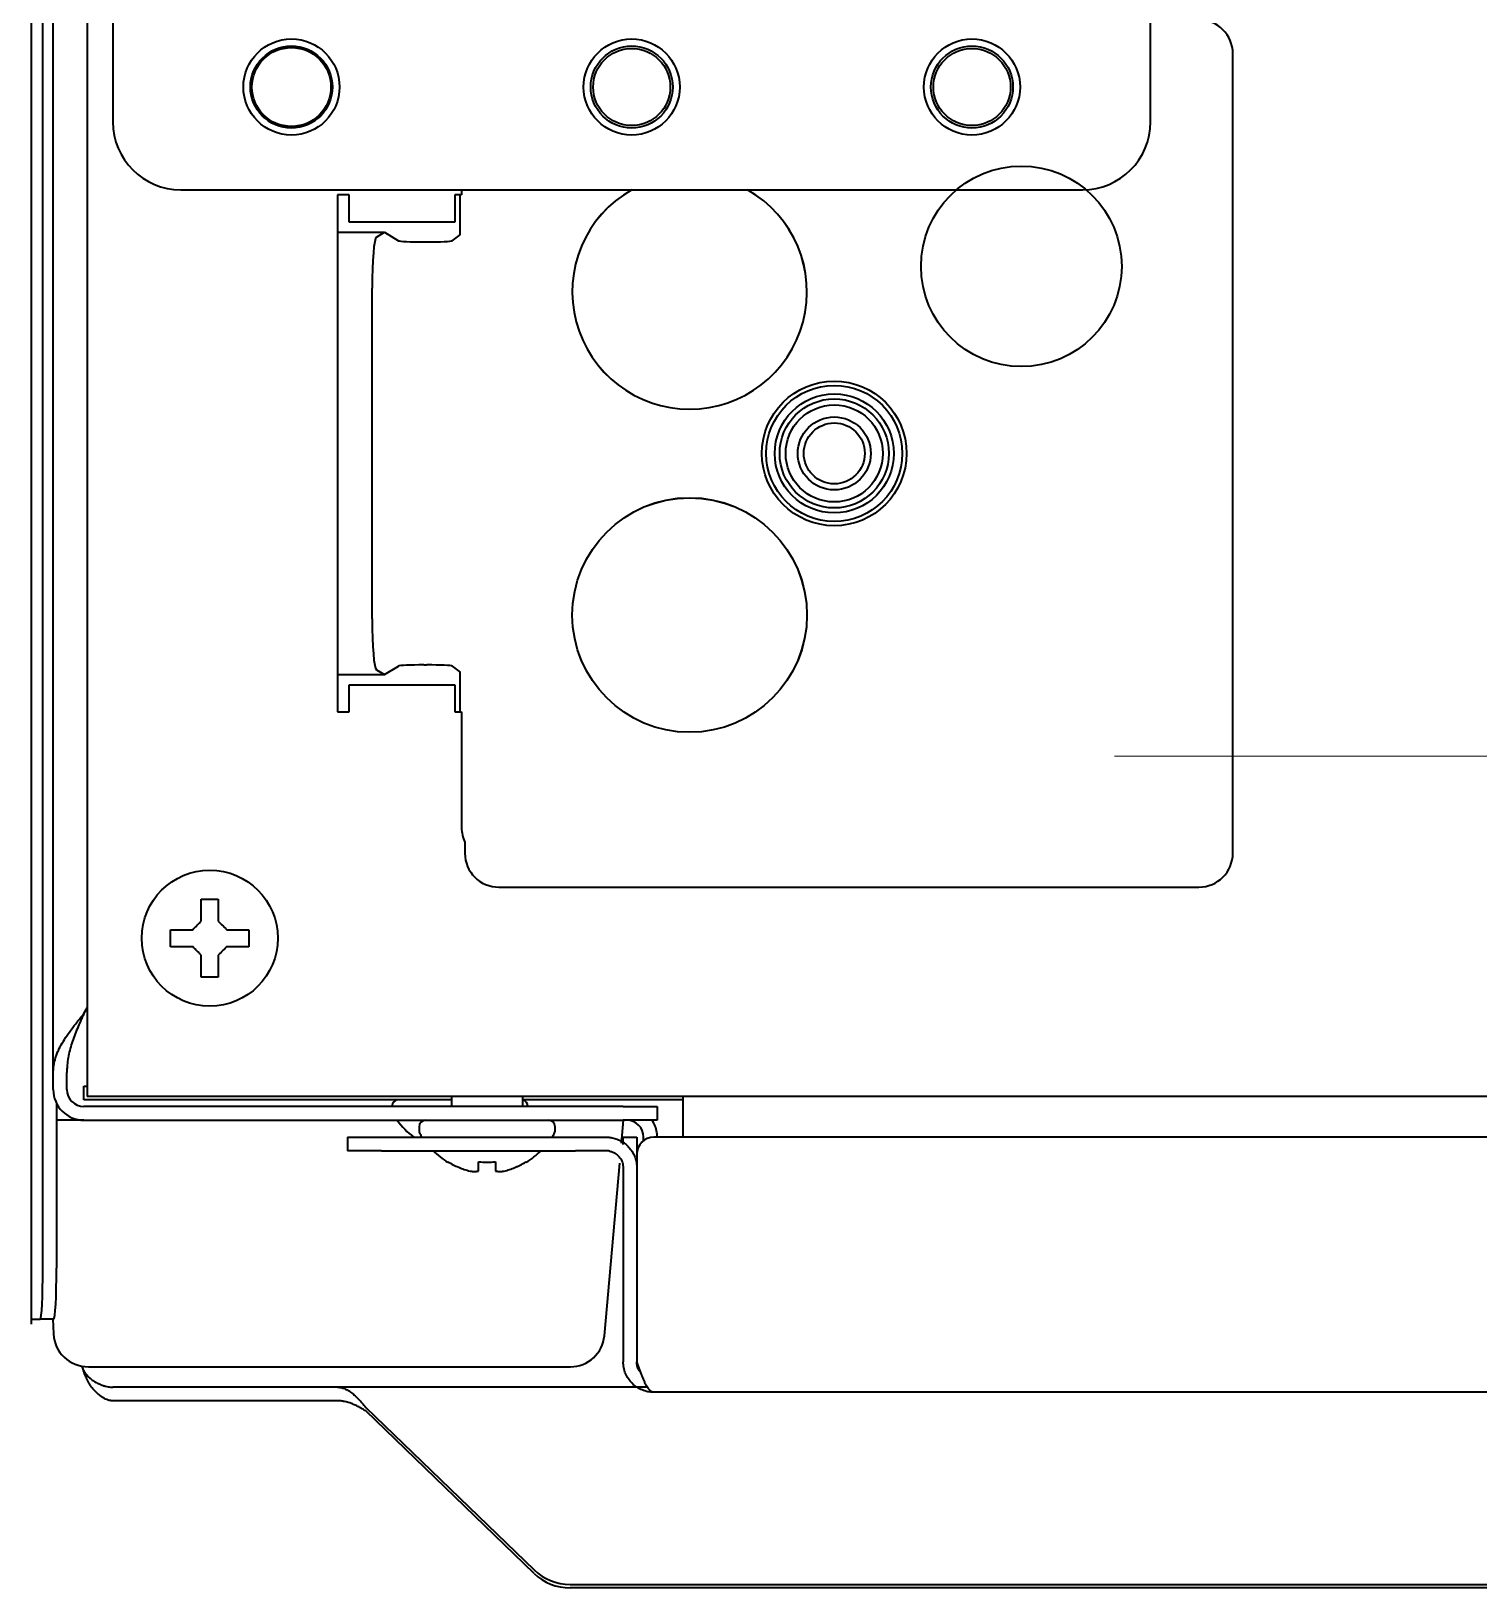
# Model space of a CAD drawing. Extents: x 6327 to 10269, y -393 to 3036.
# Drawn here: x 8426.8 to 8511.9, y 2234 to 2325.6 of the extents above; entities that cross this region are included whole.
import ezdxf

# ---------------------------------------------------------------- set-up
doc = ezdxf.new("R2010")
doc.units = 0
doc.header["$LTSCALE"] = 5
doc.layers.get('0').update_dxf_attribs({"linetype": 'CONTINUOUS', "lineweight": 0})
doc.layers.add('1', color=7, linetype='CONTINUOUS', true_color=0xffffff)

msp = doc.modelspace()

# ---------------------------------------------------------------- linework, layer by layer
at = {"color": 3}
msp.add_line((8490.444, 2282.926), (8590.444, 2282.926), dxfattribs=at)
at = {"layer": '1', "color": 7, "linetype": 'Continuous', "lineweight": 35}
for p, q in [((8428.073, 2264.326), (8428.073, 2899.726)), ((8426.773, 2898.926), (8426.773, 2249.526)), ((8427.462, 2252.526), (8427.462, 2895.926)), ((8431.573, 2397.227), (8431.573, 2320.226)), ((8492.573, 2320.226), (8492.573, 2397.227)), ((8430.073, 2357.716), (8430.073, 2264.726)), ((8497.408, 2277.227), (8497.408, 2324.225)), ((8435.572, 2316.226), (8488.573, 2316.226)), ((8444.773, 2315.926), (8444.773, 2285.526)), ((8445.473, 2315.926), (8444.773, 2315.926)), ((8445.473, 2314.326), (8445.473, 2315.926)), ((8451.673, 2315.926), (8451.673, 2314.326)), ((8452.073, 2315.926), (8451.673, 2315.926)), ((8451.988, 2313.579), (8451.988, 2315.926)), ((8452.073, 2316.226), (8452.073, 2315.926)), ((8451.673, 2314.326), (8445.473, 2314.326)), ((8444.773, 2313.726), (8447.533, 2313.726)), ((8447.064, 2313.445), (8447.533, 2313.726)), ((8447.533, 2313.726), (8448.358, 2313.232)), ((8449.852, 2313.16), (8450.03, 2313.16)), ((8451.527, 2313.233), (8451.988, 2313.579)), ((8446.816, 2291.003), (8446.816, 2310.449)), ((8447.533, 2287.726), (8448.358, 2288.22)), ((8449.852, 2288.292), (8450.03, 2288.292)), ((8451.527, 2288.219), (8451.988, 2287.873)), ((8444.773, 2287.726), (8447.533, 2287.726)), ((8447.064, 2288.007), (8447.533, 2287.726)), ((8451.988, 2285.526), (8451.988, 2287.873)), ((8445.473, 2285.526), (8445.473, 2287.126)), ((8445.473, 2287.126), (8451.673, 2287.126)), ((8451.673, 2287.126), (8451.673, 2285.526)), ((8444.773, 2285.526), (8445.473, 2285.526)), ((8451.673, 2285.526), (8452.073, 2285.526)), ((8452.073, 2285.526), (8452.073, 2278.726)), ((8452.268, 2277.864), (8452.268, 2277.222)), ((8454.266, 2275.226), (8495.41, 2275.226)), ((8434.973, 2272.226), (8434.973, 2272.726)), ((8439.573, 2272.726), (8439.573, 2272.226)), ((8434.973, 2271.726), (8434.973, 2272.226)), ((8439.573, 2272.226), (8439.573, 2271.726)), ((8429.873, 2267.79), (8430.073, 2268.137)), ((8430.073, 2264.726), (8430.073, 2262.926)), ((8428.073, 2263.326), (8428.073, 2264.326)), ((8428.873, 2263.326), (8428.873, 2264.326)), ((8429.873, 2262.726), (8429.873, 2263.526)), ((8429.873, 2263.526), (8430.073, 2263.526)), ((8435.373, 2262.726), (8429.873, 2262.726)), ((8634.477, 2262.926), (8430.073, 2262.926)), ((8451.474, 2262.726), (8435.373, 2262.726)), ((8451.473, 2262.926), (8451.473, 2262.326)), ((8455.673, 2262.326), (8455.673, 2262.926)), ((8465.073, 2262.726), (8455.673, 2262.726)), ((8465.073, 2262.926), (8465.073, 2261.926)), ((8428.261, 2262.53), (8428.261, 2252.826)), ((8461.573, 2262.326), (8429.873, 2262.326)), ((8461.573, 2262.326), (8463.573, 2262.326)), ((8463.573, 2262.326), (8463.573, 2261.526)), ((8465.073, 2261.926), (8465.073, 2260.526)), ((8429.873, 2261.526), (8428.261, 2261.526)), ((8429.873, 2261.526), (8461.573, 2261.526)), ((8449.573, 2261.126), (8449.573, 2260.926)), ((8457.573, 2260.926), (8457.573, 2261.126)), ((8461.573, 2261.526), (8461.455, 2260.173)), ((8463.573, 2261.526), (8461.573, 2261.526)), ((8445.373, 2260.526), (8447.373, 2260.526)), ((8445.373, 2260.526), (8445.373, 2259.726)), ((8447.373, 2260.526), (8458.939, 2260.526)), ((8461.573, 2260.103), (8461.573, 2260.526)), ((8461.573, 2260.526), (8462.373, 2260.526)), ((8462.373, 2260.526), (8462.373, 2259.526)), ((8462.773, 2260.326), (8462.773, 2260.526)), ((8608.573, 2260.526), (8463.373, 2260.526)), ((8447.373, 2259.726), (8445.373, 2259.726)), ((8447.373, 2259.726), (8458.76, 2259.726)), ((8451.273, 2259.048), (8451.273, 2259.081)), ((8455.873, 2259.081), (8455.873, 2259.048)), ((8461.352, 2259.002), (8460.464, 2248.852)), ((8462.373, 2259.526), (8462.373, 2247.326)), ((8461.573, 2258.726), (8461.573, 2247.326)), ((8426.775, 2249.826), (8426.773, 2249.826)), ((8426.775, 2249.826), (8427.305, 2249.826)), ((8428.104, 2249.826), (8427.305, 2249.826)), ((8428.057, 2249.826), (8428.089, 2248.954)), ((8428.091, 2248.956), (8428.089, 2248.954)), ((8430.142, 2247.026), (8430.599, 2247.026)), ((8430.599, 2247.026), (8435.581, 2247.026)), ((8435.581, 2247.026), (8458.472, 2247.026)), ((8444.773, 2245.826), (8431.573, 2245.826)), ((8463.024, 2245.826), (8444.773, 2245.826)), ((8634.476, 2245.526), (8463.373, 2245.526)), ((8444.773, 2245.026), (8431.573, 2245.026)), ((8446.44, 2244.64), (8456.333, 2235.084)), ((8456.333, 2234.877), (8446.44, 2244.433)), ((8458.454, 2234.235), (8676.469, 2234.235)), ((8676.479, 2234.028), (8458.454, 2234.028))]:
    msp.add_line(p, q, dxfattribs=at)
for centre, radius in [((8442.073, 2322.27), 2.825), ((8462.073, 2322.27), 2.825), ((8482.073, 2322.27), 2.825), ((8442.073, 2322.27), 2.411), ((8442.073, 2322.27), 2.32), ((8462.073, 2322.27), 2.411), ((8462.073, 2322.27), 2.267), ((8482.073, 2322.27), 2.411), ((8482.073, 2322.27), 2.267), ((8484.978, 2311.726), 5.895), ((8484.978, 2311.726), 5.896), ((8473.978, 2300.726), 4.25), ((8473.978, 2300.726), 4), ((8473.978, 2300.726), 3.5), ((8473.978, 2300.726), 3.207), ((8473.978, 2300.726), 2.854), ((8473.978, 2300.726), 2.146), ((8473.978, 2300.726), 1.793), ((8465.478, 2291.226), 6.895), ((8465.478, 2291.226), 6.896), ((8437.273, 2272.226), 4)]:
    msp.add_circle(centre, radius, dxfattribs=at)
for centre, radius, start, end in [((8465.478, 2310.226), 6.895, 119.52481, 60.47519), ((8465.478, 2310.226), 6.896, 119.52705, 60.47295), ((8454.073, 2278.726), 2, 180, 205.53043), ((8429.873, 2263.326), 1.8, 180, 270), ((8429.873, 2263.326), 1, 180, 270), ((8448.373, 2262.326), 0.4, 90, 180), ((8455.573, 2262.326), 0.4, 0, 75.52156), ((8452.172, 2264.346), 4.8, 215.98009, 232.73385), ((8449.973, 2261.126), 0.4, 90, 180), ((8449.973, 2260.926), 0.4, 180, 210.30118), ((8453.772, 2263.146), 4.8, 210.30118, 213.08194), ((8457.173, 2261.126), 0.4, 0, 90), ((8453.374, 2263.146), 4.8, 326.91806, 329.69882), ((8457.173, 2260.926), 0.4, 329.69882, 0), ((8461.773, 2260.526), 1, 0, 90), ((8461.773, 2260.526), 1.8, 9, 33.74923), ((8461.773, 2260.526), 1.8, 0, 9), ((8463.373, 2259.526), 1, 90, 180), ((8453.772, 2263.146), 4.8, 225.43828, 238.62729), ((8453.374, 2263.146), 4.8, 301.37271, 314.56172), ((8458.472, 2249.026), 2, 270, 355), ((8432.573, 2248.069), 3, 199.57598, 204.4698)]:
    msp.add_arc(centre, radius, start, end, dxfattribs=at)
for centre, major_axis, ratio, start_param, end_param in [((8495.408, 2324.223), (0.633, 1.9), 0.998478, 5.034353, 6.604236), ((8435.573, 2320.227), (2.829, 2.829), 0.999695, 2.356347, 3.926839), ((8488.572, 2320.227), (-2.829, 2.829), 0.999695, 2.356347, 3.926839), ((8447.078, 2310.449), (0, -3), 0.087489, 3.193953, 4.712389), ((8449.852, 2313.239), (1.5, 0), 0.052408, 3.228859, 4.712389), ((8450.03, 2313.239), (1.5, 0), 0.052408, 4.712389, 6.213372), ((8447.078, 2291.003), (0, -3), 0.087489, 4.712389, 6.230825), ((8449.852, 2288.214), (1.5, 0), 0.052408, 1.570796, 3.054326), ((8450.03, 2288.214), (1.5, 0), 0.052408, 0.069813, 1.570796), ((8454.273, 2277.229), (-1.607, -1.204), 0.996204, 5.64185, 7.208996), ((8495.408, 2277.229), (-0.633, 1.9), 0.998478, 2.820542, 4.390425), ((8427.305, 2252.826), (0, -3), 0.052336, 0, 1.570796), ((8428.104, 2252.826), (0, 3), 0.052336, 3.141593, 4.712389), ((8430.142, 2249.026), (2.052, 0), 0.974464, 3.176499, 4.712389), ((8458.454, 2237.133), (-3, 0), 0.965926, 0.785398, 1.570796), ((8458.454, 2236.926), (3, 0), 0.965926, 3.926991, 4.712389)]:
    msp.add_ellipse(centre, major_axis=major_axis, ratio=ratio, start_param=start_param, end_param=end_param, dxfattribs=at)
for points in [[(8436.773, 2273.226), (8436.773, 2273.28), (8436.773, 2273.389), (8436.773, 2273.55), (8436.773, 2273.709), (8436.773, 2273.864), (8436.773, 2274.016), (8436.773, 2274.173), (8436.773, 2274.339), (8436.773, 2274.462), (8436.773, 2274.526)], [(8436.773, 2274.526), (8436.94, 2274.526), (8437.273, 2274.526), (8437.606, 2274.526), (8437.773, 2274.526)], [(8436.273, 2272.726), (8436.297, 2272.75), (8436.344, 2272.797), (8436.415, 2272.869), (8436.487, 2272.94), (8436.558, 2273.012), (8436.63, 2273.083), (8436.701, 2273.155), (8436.749, 2273.202), (8436.773, 2273.226)], [(8437.773, 2273.226), (8437.799, 2273.2), (8437.85, 2273.149), (8437.924, 2273.075), (8437.996, 2273.003), (8438.066, 2272.933), (8438.135, 2272.864), (8438.204, 2272.795), (8438.25, 2272.749), (8438.273, 2272.726)], [(8438.273, 2272.726), (8438.327, 2272.726), (8438.435, 2272.726), (8438.597, 2272.726), (8438.756, 2272.726), (8438.911, 2272.726), (8439.063, 2272.726), (8439.219, 2272.726), (8439.386, 2272.726), (8439.509, 2272.726), (8439.573, 2272.726)], [(8436.273, 2271.726), (8436.219, 2271.726), (8436.111, 2271.726), (8435.949, 2271.726), (8435.79, 2271.726), (8435.635, 2271.726), (8435.483, 2271.726), (8435.326, 2271.726), (8435.16, 2271.726), (8435.037, 2271.726), (8434.973, 2271.726)], [(8436.773, 2271.226), (8436.747, 2271.252), (8436.696, 2271.303), (8436.622, 2271.377), (8436.55, 2271.449), (8436.48, 2271.519), (8436.411, 2271.588), (8436.342, 2271.657), (8436.296, 2271.703), (8436.273, 2271.726)], [(8438.273, 2271.726), (8438.249, 2271.702), (8438.202, 2271.655), (8438.13, 2271.584), (8438.059, 2271.512), (8437.987, 2271.441), (8437.916, 2271.369), (8437.844, 2271.298), (8437.797, 2271.25), (8437.773, 2271.226)], [(8437.773, 2271.226), (8437.773, 2271.172), (8437.773, 2271.064), (8437.773, 2270.902), (8437.773, 2270.743), (8437.773, 2270.588), (8437.773, 2270.436), (8437.773, 2270.28), (8437.773, 2270.113), (8437.773, 2269.99), (8437.773, 2269.926)], [(8437.773, 2269.926), (8437.606, 2269.926), (8437.273, 2269.926), (8436.94, 2269.926), (8436.773, 2269.926)], [(8453.073, 2258.53), (8453.073, 2258.544), (8453.073, 2258.574), (8453.073, 2258.625), (8453.073, 2258.681), (8453.073, 2258.742), (8453.073, 2258.808), (8453.073, 2258.883), (8453.073, 2258.97), (8453.073, 2259.042), (8453.073, 2259.081)], [(8453.073, 2259.081), (8453.24, 2259.059), (8453.573, 2259.037), (8453.906, 2259.059), (8454.073, 2259.081)], [(8454.573, 2258.53), (8454.627, 2258.544), (8454.735, 2258.574), (8454.897, 2258.625), (8455.056, 2258.681), (8455.211, 2258.742), (8455.363, 2258.808), (8455.519, 2258.883), (8455.686, 2258.97), (8455.809, 2259.042), (8455.873, 2259.081)], [(8452.573, 2258.53), (8452.597, 2258.527), (8452.644, 2258.522), (8452.715, 2258.517), (8452.787, 2258.514), (8452.858, 2258.514), (8452.93, 2258.517), (8453.001, 2258.522), (8453.049, 2258.527), (8453.073, 2258.53)], [(8454.073, 2258.53), (8454.099, 2258.527), (8454.15, 2258.521), (8454.224, 2258.516), (8454.296, 2258.514), (8454.366, 2258.514), (8454.435, 2258.517), (8454.504, 2258.522), (8454.55, 2258.527), (8454.573, 2258.53)], [(8463.373, 2245.526), (8463.347, 2245.526), (8463.296, 2245.535), (8463.219, 2245.574), (8463.142, 2245.639), (8463.065, 2245.729), (8462.988, 2245.841), (8462.912, 2245.975), (8462.835, 2246.129), (8462.758, 2246.301), (8462.681, 2246.487), (8462.604, 2246.686), (8462.527, 2246.894), (8462.45, 2247.108), (8462.399, 2247.254), (8462.373, 2247.326)]]:
    msp.add_open_spline(points, degree=3, dxfattribs=at)
for points, knots in [([(8437.773, 2274.526), (8437.773, 2274.323), (8437.773, 2274.113), (8437.773, 2273.788), (8437.773, 2273.678), (8437.773, 2273.455), (8437.773, 2273.341), (8437.773, 2273.226)], [0, 0, 0, 0, 0.5, 0.5, 0.75, 0.75, 1, 1, 1, 1]), ([(8434.973, 2272.726), (8435.176, 2272.726), (8435.386, 2272.726), (8435.711, 2272.726), (8435.821, 2272.726), (8436.044, 2272.726), (8436.158, 2272.726), (8436.273, 2272.726)], [0, 0, 0, 0, 0.5, 0.5, 0.75, 0.75, 1, 1, 1, 1]), ([(8439.573, 2271.726), (8439.37, 2271.726), (8439.16, 2271.726), (8438.835, 2271.726), (8438.725, 2271.726), (8438.502, 2271.726), (8438.388, 2271.726), (8438.273, 2271.726)], [0, 0, 0, 0, 0.5, 0.5, 0.75, 0.75, 1, 1, 1, 1]), ([(8436.773, 2269.926), (8436.773, 2270.129), (8436.773, 2270.339), (8436.773, 2270.664), (8436.773, 2270.774), (8436.773, 2270.997), (8436.773, 2271.111), (8436.773, 2271.226)], [0, 0, 0, 0, 0.5, 0.5, 0.75, 0.75, 1, 1, 1, 1]), ([(8428.073, 2264.326), (8428.073, 2264.362), (8428.074, 2264.399), (8428.077, 2264.471), (8428.083, 2264.58), (8428.096, 2264.688), (8428.13, 2264.903), (8428.164, 2265.046), (8428.232, 2265.262), (8428.257, 2265.334), (8428.298, 2265.442), (8428.313, 2265.478), (8428.343, 2265.551), (8428.359, 2265.587), (8428.441, 2265.769), (8428.517, 2265.914), (8428.685, 2266.205), (8428.776, 2266.349), (8428.971, 2266.636), (8429.075, 2266.78), (8429.238, 2266.996), (8429.293, 2267.068), (8429.378, 2267.177), (8429.407, 2267.213), (8429.465, 2267.286), (8429.493, 2267.322), (8429.638, 2267.503), (8429.756, 2267.647), (8429.873, 2267.79)], [0, 0, 0, 0, 0.03125, 0.03125, 0.0625, 0.125, 0.125, 0.25, 0.25, 0.3125, 0.3125, 0.34375, 0.34375, 0.375, 0.375, 0.5, 0.5, 0.625, 0.625, 0.75, 0.75, 0.8125, 0.8125, 0.84375, 0.84375, 0.875, 0.875, 1, 1, 1, 1]), ([(8429.873, 2267.79), (8429.856, 2267.754), (8429.84, 2267.718), (8429.807, 2267.645), (8429.791, 2267.609), (8429.742, 2267.5), (8429.709, 2267.428), (8429.613, 2267.211), (8429.55, 2267.067), (8429.37, 2266.636), (8429.259, 2266.349), (8429.073, 2265.768), (8428.999, 2265.481), (8428.924, 2265.049), (8428.905, 2264.905), (8428.886, 2264.689), (8428.881, 2264.616), (8428.875, 2264.471), (8428.873, 2264.399), (8428.873, 2264.326)], [0, 0, 0, 0, 0.03125, 0.03125, 0.0625, 0.0625, 0.125, 0.125, 0.25, 0.25, 0.5, 0.5, 0.75, 0.75, 0.875, 0.875, 0.9375, 0.9375, 1, 1, 1, 1]), ([(8458.939, 2260.526), (8459.018, 2260.526), (8459.097, 2260.526), (8459.252, 2260.526), (8459.329, 2260.526), (8459.443, 2260.526), (8459.481, 2260.526), (8459.557, 2260.526), (8459.594, 2260.526), (8459.706, 2260.526), (8459.851, 2260.526), (8459.987, 2260.526), (8460.086, 2260.526), (8460.119, 2260.526), (8460.182, 2260.526), (8460.214, 2260.526), (8460.306, 2260.526), (8460.422, 2260.526), (8460.525, 2260.526), (8460.573, 2260.526)], [0, 0, 0, 0, 0.125, 0.125, 0.25, 0.25, 0.3125, 0.3125, 0.375, 0.375, 0.5, 0.625, 0.625, 0.6875, 0.6875, 0.75, 0.75, 0.875, 1, 1, 1, 1]), ([(8460.573, 2260.526), (8460.616, 2260.526), (8460.655, 2260.525), (8460.727, 2260.52), (8460.76, 2260.517), (8460.818, 2260.51), (8460.844, 2260.506), (8460.878, 2260.5), (8460.888, 2260.498), (8460.907, 2260.495), (8460.915, 2260.493), (8460.923, 2260.492)], [0, 0, 0, 0, 0.25, 0.25, 0.5, 0.5, 0.75, 0.75, 0.875, 0.875, 1, 1, 1, 1]), ([(8460.923, 2260.492), (8461.024, 2260.472), (8461.124, 2260.443), (8461.316, 2260.369), (8461.409, 2260.323), (8461.586, 2260.217), (8461.67, 2260.157), (8461.826, 2260.022), (8461.899, 2259.948), (8462.029, 2259.789), (8462.088, 2259.703), (8462.19, 2259.524), (8462.233, 2259.43), (8462.302, 2259.236), (8462.329, 2259.136), (8462.364, 2258.932), (8462.373, 2258.829), (8462.373, 2258.726)], [0, 0, 0, 0, 0.125, 0.125, 0.25, 0.25, 0.375, 0.375, 0.5, 0.5, 0.625, 0.625, 0.75, 0.75, 0.875, 0.875, 1, 1, 1, 1]), ([(8451.273, 2259.081), (8451.476, 2258.957), (8451.686, 2258.849), (8452.011, 2258.711), (8452.121, 2258.669), (8452.344, 2258.593), (8452.458, 2258.56), (8452.573, 2258.53)], [0, 0, 0, 0, 0.5, 0.5, 0.75, 0.75, 1, 1, 1, 1]), ([(8454.073, 2259.081), (8454.073, 2258.957), (8454.073, 2258.849), (8454.073, 2258.711), (8454.073, 2258.669), (8454.073, 2258.593), (8454.073, 2258.56), (8454.073, 2258.53)], [0, 0, 0, 0, 0.5, 0.5, 0.75, 0.75, 1, 1, 1, 1]), ([(8460.573, 2259.726), (8460.529, 2259.726), (8460.479, 2259.726), (8460.37, 2259.726), (8460.311, 2259.726), (8460.215, 2259.726), (8460.181, 2259.726), (8460.112, 2259.726), (8460.077, 2259.726), (8459.968, 2259.726), (8459.892, 2259.726), (8459.774, 2259.726), (8459.733, 2259.726), (8459.672, 2259.726), (8459.651, 2259.726), (8459.609, 2259.726), (8459.588, 2259.726), (8459.481, 2259.726), (8459.394, 2259.726), (8459.217, 2259.726), (8459.128, 2259.726), (8458.991, 2259.726), (8458.945, 2259.726), (8458.853, 2259.726), (8458.806, 2259.726), (8458.76, 2259.726)], [0, 0, 0, 0, 0.125, 0.125, 0.25, 0.25, 0.3125, 0.3125, 0.375, 0.375, 0.5, 0.5, 0.5625, 0.5625, 0.59375, 0.59375, 0.625, 0.625, 0.75, 0.75, 0.875, 0.875, 0.9375, 0.9375, 1, 1, 1, 1]), ([(8460.791, 2259.702), (8460.784, 2259.704), (8460.763, 2259.708), (8460.733, 2259.713), (8460.696, 2259.719), (8460.676, 2259.721), (8460.629, 2259.725), (8460.602, 2259.726), (8460.573, 2259.726)], [0, 0, 0, 0, 0.25, 0.5, 0.5, 0.75, 0.75, 1, 1, 1, 1]), ([(8460.791, 2259.702), (8460.822, 2259.695), (8460.953, 2259.659), (8461.17, 2259.549), (8461.395, 2259.324), (8461.54, 2259.04), (8461.573, 2258.831), (8461.573, 2258.726)], [0, 0, 0, 0, 0.069713, 0.302284, 0.534856, 0.767428, 1, 1, 1, 1]), ([(8463.373, 2245.526), (8463.255, 2245.526), (8463.137, 2245.538), (8462.906, 2245.584), (8462.793, 2245.618), (8462.575, 2245.708), (8462.471, 2245.764), (8462.275, 2245.895), (8462.183, 2245.97), (8462.017, 2246.137), (8461.942, 2246.228), (8461.811, 2246.424), (8461.755, 2246.528), (8461.665, 2246.746), (8461.63, 2246.859), (8461.584, 2247.091), (8461.573, 2247.208), (8461.573, 2247.326)], [0, 0, 0, 0, 0.125, 0.125, 0.25, 0.25, 0.375, 0.375, 0.5, 0.5, 0.625, 0.625, 0.75, 0.75, 0.875, 0.875, 1, 1, 1, 1]), ([(8462.572, 2246.727), (8462.565, 2246.737), (8462.534, 2246.78), (8462.485, 2246.86), (8462.436, 2246.97), (8462.4, 2247.086), (8462.378, 2247.205), (8462.373, 2247.286), (8462.373, 2247.326)], [0, 0, 0, 0, 0.058535, 0.246828, 0.435121, 0.623414, 0.811707, 1, 1, 1, 1]), ([(8430.452, 2245.68), (8430.384, 2245.753), (8430.322, 2245.834), (8430.234, 2245.964), (8430.206, 2246.009), (8430.152, 2246.101), (8430.125, 2246.149), (8430.049, 2246.296), (8430.003, 2246.398), (8429.939, 2246.555), (8429.918, 2246.608), (8429.889, 2246.689), (8429.879, 2246.716), (8429.86, 2246.771), (8429.851, 2246.798), (8429.842, 2246.826)], [0, 0, 0, 0, 0.25, 0.25, 0.375, 0.375, 0.5, 0.5, 0.75, 0.75, 0.875, 0.875, 0.9375, 0.9375, 1, 1, 1, 1]), ([(8429.842, 2246.826), (8429.861, 2246.793), (8429.892, 2246.744), (8429.924, 2246.697), (8429.946, 2246.665), (8429.957, 2246.65), (8430.014, 2246.573), (8430.063, 2246.516), (8430.166, 2246.408), (8430.22, 2246.358), (8430.304, 2246.29), (8430.333, 2246.268), (8430.391, 2246.227), (8430.421, 2246.208), (8430.452, 2246.189)], [0, 0, 0, 0, 0.125, 0.1875, 0.1875, 0.25, 0.25, 0.5, 0.5, 0.75, 0.75, 0.875, 0.875, 1, 1, 1, 1]), ([(8430.452, 2246.189), (8430.545, 2246.133), (8430.638, 2246.082), (8430.779, 2246.014), (8430.825, 2245.993), (8430.919, 2245.955), (8430.989, 2245.928), (8431.059, 2245.906), (8431.106, 2245.893), (8431.129, 2245.886), (8431.199, 2245.868), (8431.292, 2245.848), (8431.386, 2245.836), (8431.456, 2245.83), (8431.479, 2245.829), (8431.526, 2245.827), (8431.55, 2245.826), (8431.573, 2245.826)], [0, 0, 0, 0, 0.25, 0.25, 0.375, 0.375, 0.5, 0.5625, 0.5625, 0.625, 0.625, 0.75, 0.875, 0.875, 0.9375, 0.9375, 1, 1, 1, 1]), ([(8431.573, 2245.026), (8431.55, 2245.026), (8431.526, 2245.027), (8431.479, 2245.031), (8431.456, 2245.033), (8431.385, 2245.044), (8431.338, 2245.055), (8431.199, 2245.099), (8431.106, 2245.141), (8430.989, 2245.212), (8430.966, 2245.227), (8430.919, 2245.258), (8430.895, 2245.275), (8430.825, 2245.327), (8430.779, 2245.364), (8430.639, 2245.486), (8430.546, 2245.577), (8430.452, 2245.68)], [0, 0, 0, 0, 0.0625, 0.0625, 0.125, 0.125, 0.25, 0.25, 0.5, 0.5, 0.5625, 0.5625, 0.625, 0.625, 0.75, 0.75, 1, 1, 1, 1]), ([(8444.773, 2245.826), (8444.842, 2245.826), (8444.911, 2245.819), (8444.998, 2245.801), (8445.015, 2245.797), (8445.05, 2245.788), (8445.068, 2245.783), (8445.12, 2245.767), (8445.155, 2245.755), (8445.259, 2245.713), (8445.328, 2245.678), (8445.467, 2245.596), (8445.536, 2245.549), (8445.676, 2245.442), (8445.746, 2245.383), (8445.884, 2245.256), (8445.953, 2245.188), (8446.057, 2245.079), (8446.092, 2245.042), (8446.144, 2244.984), (8446.162, 2244.965), (8446.197, 2244.926), (8446.214, 2244.906), (8446.301, 2244.806), (8446.37, 2244.724), (8446.44, 2244.64)], [0, 0, 0, 0, 0.125, 0.125, 0.15625, 0.15625, 0.1875, 0.1875, 0.25, 0.25, 0.375, 0.375, 0.5, 0.5, 0.625, 0.625, 0.75, 0.75, 0.8125, 0.8125, 0.84375, 0.84375, 0.875, 0.875, 1, 1, 1, 1]), ([(8446.44, 2244.433), (8446.37, 2244.475), (8446.301, 2244.516), (8446.163, 2244.595), (8446.094, 2244.633), (8445.99, 2244.687), (8445.956, 2244.705), (8445.886, 2244.739), (8445.851, 2244.756), (8445.746, 2244.804), (8445.677, 2244.834), (8445.467, 2244.914), (8445.329, 2244.956), (8445.121, 2244.998), (8445.052, 2245.008), (8444.947, 2245.019), (8444.912, 2245.022), (8444.842, 2245.025), (8444.808, 2245.026), (8444.773, 2245.026)], [0, 0, 0, 0, 0.125, 0.125, 0.25, 0.25, 0.3125, 0.3125, 0.375, 0.375, 0.5, 0.5, 0.75, 0.75, 0.875, 0.875, 0.9375, 0.9375, 1, 1, 1, 1])]:
    msp.add_open_spline(points, degree=3, knots=knots, dxfattribs=at)

doc.saveas('drawing.dxf')
